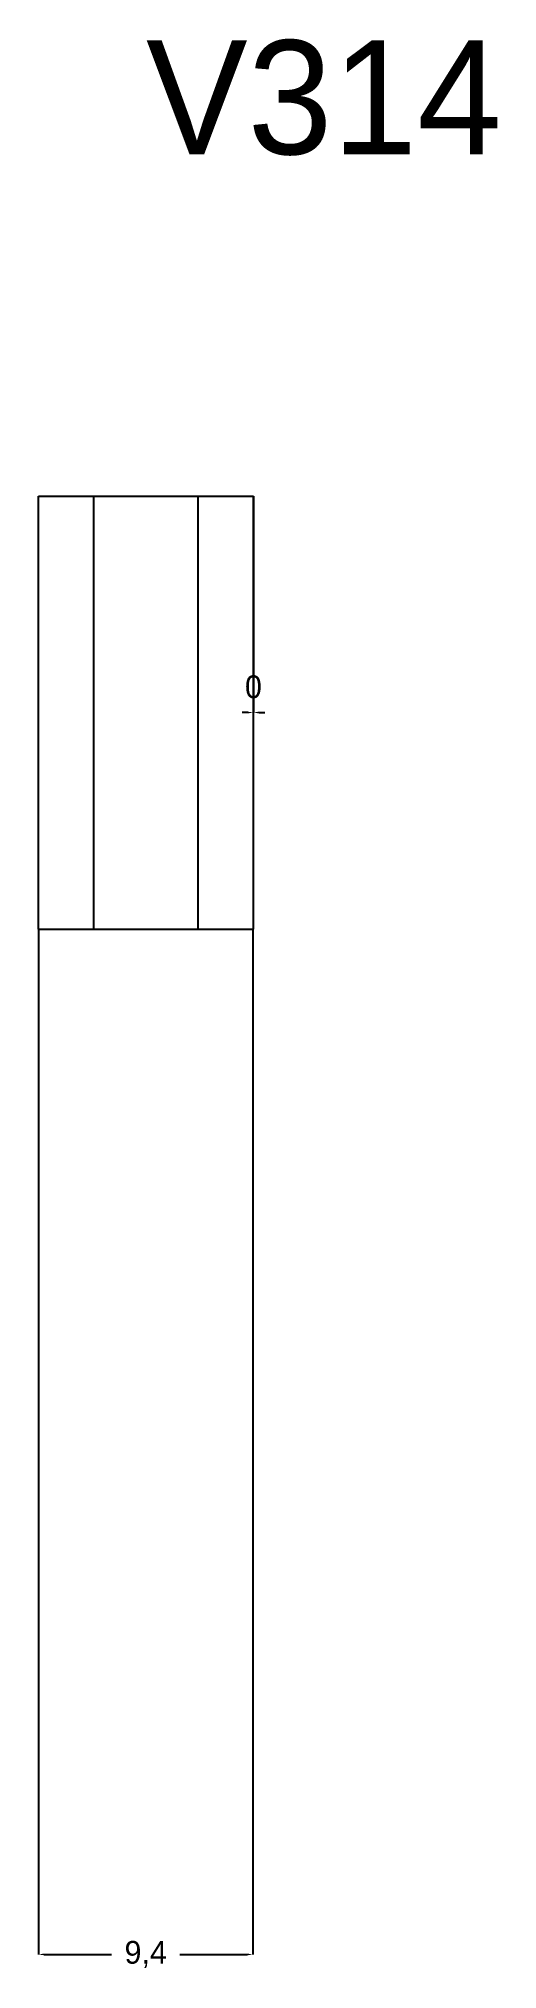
# Model space of a CAD drawing. Header units: centimetres. Extents: x 12795.6 to 12815.7, y 13113.3 to 13198.1.
import ezdxf

# ---------------------------------------------------------------- set-up
doc = ezdxf.new("R2010")
doc.units = ezdxf.units.CM
for name, color, linetype in [('COTA', 7, 'Continuous'), ('NOMENCLATURA', 7, 'Continuous'), ('Paineis', 7, 'Continuous'), ('SARR_2.2x7', 7, 'Continuous')]:
    doc.layers.add(name, color=color, linetype=linetype)
doc.dimstyles.get("Standard").update_dxf_attribs({"dimtxt": 2.5, "dimasz": 2.5, "dimexe": 1.25, "dimexo": 0.625, "dimtad": 1, "dimcen": 2.5, "dimazin": 3, "dimtfac": 1, "dimtmove": 0, "dimatfit": 3})

# ---------------------------------------------------------------- blocks, each defined once
blk = doc.blocks.new('_CLOSEDFILLED')
at = {"color": 0, "linetype": 'BYBLOCK'}
blk.add_solid([(-1, 0.16), (0, 0), (-1, -0.16)], dxfattribs=at)
blk = doc.blocks.new('*D1')
at = {"color": 1}
for p, q in [((12795.5914, 13158.9905), (12795.5914, 13113.9905)), ((12804.9914, 13158.9905), (12804.9914, 13113.9905)), ((12795.8414, 13113.9905), (12798.7914, 13113.9905)), ((12801.7914, 13113.9905), (12804.7414, 13113.9905))]:
    blk.add_line(p, q, dxfattribs=at)
at = {"layer": 'Defpoints'}
for p in [(12795.5914, 13158.9905), (12804.9914, 13158.9905), (12795.5914, 13113.9905)]:
    blk.add_point(p, dxfattribs=at)
at = {"layer": 'COTA', "color": 1, "xscale": 0.25, "yscale": 0.25, "rotation": 180}
blk.add_blockref('_CLOSEDFILLED', (12795.5914, 13113.9905), dxfattribs=at)
at = {"layer": 'COTA', "color": 1, "xscale": 0.25, "yscale": 0.25}
blk.add_blockref('_CLOSEDFILLED', (12804.9914, 13113.9905), dxfattribs=at)
at = {"layer": 'COTA', "color": 1, "insert": (12800.2914, 13113.9905), "char_height": 1, "attachment_point": 5}
blk.add_mtext('9,4', dxfattribs=at)
blk = doc.blocks.new('*D2')
at = {"color": 1}
for p, q in [((12805.018798, 13177.9905), (12805.018798, 13168.4905)), ((12804.768798, 13168.4905), (12804.518798, 13168.4905)), ((12805.018798, 13158.9905), (12805.018798, 13168.4905)), ((12805.018798, 13168.4905), (12805.018798, 13168.4905)), ((12805.268798, 13168.4905), (12805.518798, 13168.4905))]:
    blk.add_line(p, q, dxfattribs=at)
at = {"layer": 'Defpoints'}
for p in [(12805.018798, 13177.9905), (12805.018798, 13168.4905), (12805.018798, 13158.9905)]:
    blk.add_point(p, dxfattribs=at)
at = {"layer": 'COTA', "color": 1, "xscale": 0.25, "yscale": 0.25}
blk.add_blockref('_CLOSEDFILLED', (12805.018798, 13168.4905), dxfattribs=at)
at = {"layer": 'COTA', "color": 1, "xscale": 0.25, "yscale": 0.25, "rotation": 180}
blk.add_blockref('_CLOSEDFILLED', (12805.018798, 13168.4905), dxfattribs=at)
at = {"layer": 'COTA', "color": 1, "insert": (12805.018798, 13169.6155), "char_height": 1, "attachment_point": 5}
blk.add_mtext('0', dxfattribs=at)

msp = doc.modelspace()

# ---------------------------------------------------------------- linework, layer by layer
at = {"layer": 'Paineis'}
for points in [[(12795.5914, 13158.9905), (12795.5914, 13177.9905)], [(12795.5914, 13177.9905), (12805.018798, 13177.9905)], [(12805.018798, 13158.9905), (12805.018798, 13177.9905)], [(12795.5914, 13158.9905), (12805.018798, 13158.9905)]]:
    msp.add_lwpolyline(points, dxfattribs=at)
at = {"layer": 'SARR_2.2x7'}
for p, q in [((12798.018798, 13158.9905), (12798.018798, 13177.9905)), ((12802.5914, 13158.9905), (12802.5914, 13177.9905))]:
    msp.add_line(p, q, dxfattribs=at)

# ---------------------------------------------------------------- texts
at = {"layer": 'NOMENCLATURA'}
msp.add_text('V314', height=5, dxfattribs=at).set_placement((12800.305099, 13192.9905))

# ---------------------------------------------------------------- dimensions: what is measured, and where the dimension line sits
at = {"layer": 'COTA', "color": 1}
for base, p1, p2, picture, middle in [((12805.018798, 13168.4905), (12805.018798, 13158.9905), (12805.018798, 13177.9905), '*D2', (12805.018798, 13169.6155)), ((12795.5914, 13113.9905), (12795.5914, 13158.9905), (12804.9914, 13158.9905), '*D1', (12800.2914, 13113.9905))]:
    dim = msp.add_linear_dim(base=base, p1=p1, p2=p2, dimstyle='Standard', dxfattribs=at)
    dim.commit()
    dim.dimension.update_dxf_attribs({"geometry": picture, "text_midpoint": middle})

doc.saveas('drawing.dxf')
